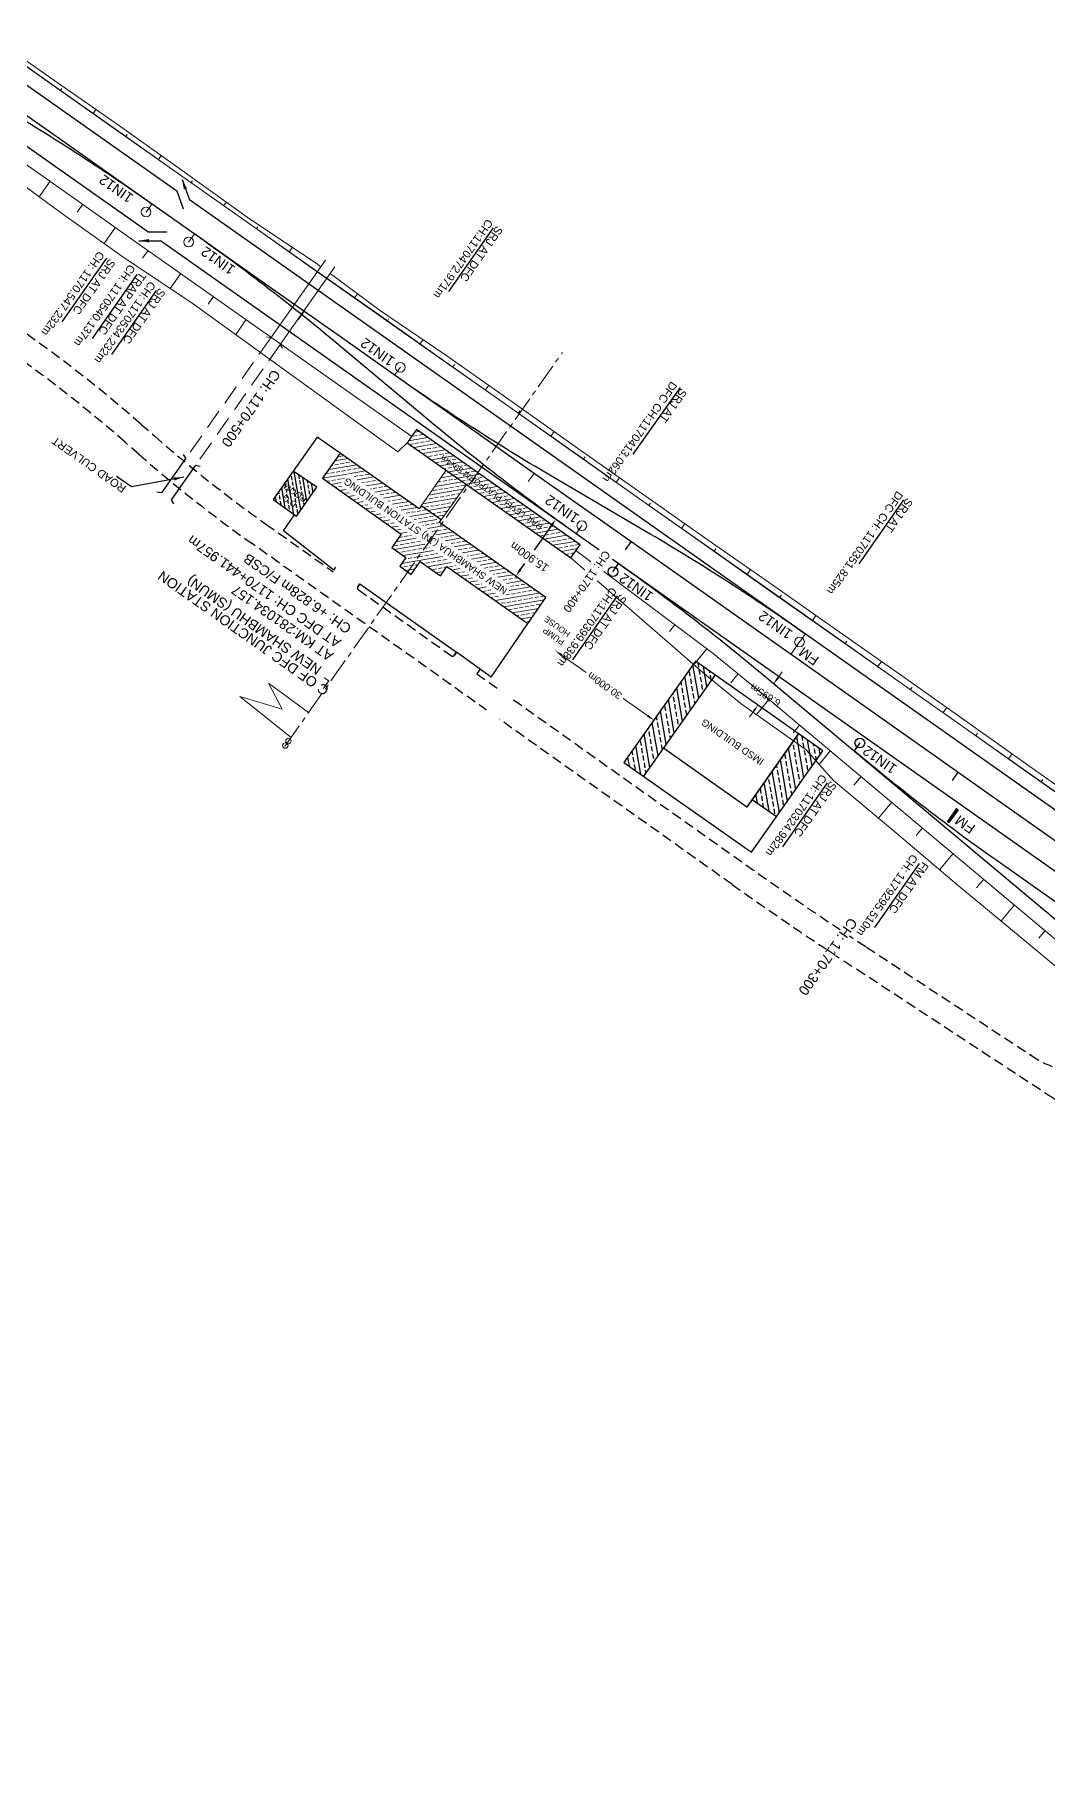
# Model space of a CAD drawing. Header units: metres. Extents: x 658374 to 662614, y 3366768 to 3369818.
# Drawn here: x 660000.7 to 660253.9, y 3368260.2 to 3368694.1 of the extents above; entities that cross this region are included whole.
import ezdxf
from ezdxf.enums import TextEntityAlignment as Align

# ---------------------------------------------------------------- set-up
doc = ezdxf.new("R2010")
doc.units = ezdxf.units.M
doc.header["$MEASUREMENT"] = 0
for name, pattern in [('CENTER', [2, 1.25, -0.25, 0.25, -0.25]), ('DASHED', [0.75, 0.5, -0.25]), ('DASHED2', [0.375, 0.25, -0.125])]:
    doc.linetypes.add(name, pattern=pattern)
doc.layers.get('Defpoints').update_dxf_attribs({"lineweight": 0})
for name, color, linetype in [('05 02 2020 (PRO)', 7, 'Continuous'), ('05 02 2020 (PRO)CYAN', 7, 'Continuous'), ('C-ROAD-CNTR-N', 92, 'Continuous'), ('details$0$05 02 2020 (PRO)', 7, 'Continuous'), ('details$0$05 02 2020 (PRO)CYAN', 7, 'Continuous'), ('DFC STATION BLD . KM.', 7, 'Continuous'), ('PROPOSED DFCC FORMATION LINE', 187, 'Continuous'), ('PROPOSED FORMATION LINE - PLAN', 187, 'Continuous')]:
    doc.layers.add(name, color=color, linetype=linetype)
for name, color, linetype, lineweight in [('BRIDGE DETAILS PLAN', 7, 'Continuous', 0), ('C-ALIG-LABL-DG', 1, 'Continuous', 25), ('DFCC TRACK', 1, 'Continuous', 0), ('EXT', 7, 'Continuous', 25), ('HATCH', 7, 'Continuous', 13), ("NEW SHAMBHU CROSSING STN. SRJ's", 10, 'Continuous', 0), ('Proposed Alignment', 7, 'Continuous', 0), ('PROPOSED DFCC TOE LINE', 239, 'Continuous', 0), ('PROPOSED DFCC TOE SLOPES', 239, 'Continuous', 0), ('PROPOSED DFCC TRACK', 1, 'Continuous', 0), ('RLY BOUNDARY', 32, 'CENTER', 0), ("SHAMBU STN. SRJ's", 7, 'Continuous', 13)]:
    doc.layers.add(name, color=color, linetype=linetype, lineweight=lineweight)
doc.styles.add('ARIAL', font='arial.ttf')
doc.styles.add('details$0$PDF Arial', font='arial.ttf')
doc.styles.add('PDF Arial', font='arial.ttf')
doc.styles.get("Standard").update_dxf_attribs({"font": 'arial.ttf'})
doc.styles.add('Style-Arial', font='arial.ttf')
doc.dimstyles.new('DIM', dxfattribs={"dimtxt": 2.5, "dimasz": 2.5, "dimexe": 0.18, "dimexo": 0.0625, "dimgap": 0.09, "dimtad": 0, "dimtih": 1, "dimtoh": 1, "dimdec": 3, "dimzin": 0, "dimdsep": 46, "dimtxsty": 'Standard', "dimcen": 0.09, "dimadec": 0, "dimazin": 0, "dimtfac": 1, "dimtdec": 3, "dimtofl": 0, "dimtmove": 0, "dimatfit": 3, "dimfxl": 1, "dimtolj": 1, "dimtzin": 0, "dimarcsym": 0})
doc.dimstyles.new('ISO-25', dxfattribs={"dimtxt": 2.5, "dimasz": 2.5, "dimexe": 1.25, "dimexo": 0.625, "dimtad": 1, "dimtxsty": 'Standard', "dimcen": 2.5, "dimadec": 0, "dimazin": 0, "dimtfac": 1, "dimtmove": 0, "dimatfit": 3, "dimfxl": 1, "dimarcsym": 0})
doc.dimstyles.get("Standard").update_dxf_attribs({"dimtxt": 2.5, "dimasz": 2.5, "dimexe": 0.18, "dimexo": 0.0625, "dimgap": 0.09, "dimtad": 0, "dimtih": 1, "dimtoh": 1, "dimdec": 3, "dimzin": 0, "dimdsep": 46, "dimtxsty": 'Standard', "dimcen": 0.09, "dimclrd": 1, "dimclre": 1, "dimclrt": 1, "dimadec": 0, "dimazin": 0, "dimtfac": 1, "dimtdec": 3, "dimtofl": 0, "dimtmove": 0, "dimatfit": 3, "dimfxl": 1, "dimtolj": 1, "dimtzin": 0, "dimarcsym": 0})
pattern_1 = [(279.818733, (0, 0), (2.4633804885, 0.4263291791), []), (279.818733, (-1.0185, -1.4449), (2.4633804885, 0.4263291791), [1.25, -0.625])]

# ---------------------------------------------------------------- blocks, each defined once
blk = doc.blocks.new('*D33')
at = {"layer": 'Defpoints', "color": 0, "linetype": 'ByBlock', "ltscale": 0.5, "transparency": 16777216}
for p in [(660131.01, 3368572.94), (660131.01, 3368572.94), (660120.98, 3368558.71)]:
    blk.add_point(p, dxfattribs=at)
at = {"layer": 'RLY BOUNDARY', "color": 0, "linetype": 'ByBlock', "lineweight": -2, "ltscale": 0.5, "transparency": 16777216}
for p, q in [((660131.06, 3368572.9), (660131.15, 3368572.83)), ((660129.85, 3368571.3), (660125.56, 3368565.21)), ((660121.03, 3368558.68), (660121.13, 3368558.61)), ((660122.13, 3368560.35), (660123.23, 3368561.91))]:
    blk.add_line(p, q, dxfattribs=at)
at = {"layer": 'RLY BOUNDARY', "color": 0, "linetype": 'ByBlock', "ltscale": 0.5, "transparency": 16777216}
for points in [[(660129.58, 3368571.49), (660130.13, 3368571.11), (660131.01, 3368572.94)], [(660121.86, 3368560.54), (660122.41, 3368560.16), (660120.98, 3368558.71)]]:
    blk.add_solid(points, dxfattribs=at)
at = {"layer": 'RLY BOUNDARY', "color": 0, "linetype": 'ByBlock', "ltscale": 0.5, "transparency": 16777216, "insert": (660124.4, 3368563.56), "char_height": 2, "attachment_point": 5, "rotation": 145}
blk.add_mtext('\\A1;15.900m', dxfattribs=at)
blk = doc.blocks.new('*D34')
at = {"color": 1, "lineweight": -2, "transparency": 16777216}
for p, q in [((660130.98, 3368540.05), (660131.08, 3368540.19)), ((660155.5, 3368522.76), (660155.6, 3368522.91))]:
    blk.add_line(p, q, dxfattribs=at)
at = {"color": 1, "lineweight": 5, "transparency": 16777216}
for p, q in [((660132.45, 3368539.01), (660138.61, 3368534.66)), ((660154.03, 3368523.8), (660147.86, 3368528.14))]:
    blk.add_line(p, q, dxfattribs=at)
at = {"color": 1, "transparency": 16777216}
for points in [[(660132.62, 3368539.25), (660132.27, 3368538.76), (660130.98, 3368540.05)], [(660154.2, 3368524.04), (660153.85, 3368523.55), (660155.5, 3368522.76)]]:
    blk.add_solid(points, dxfattribs=at)
at = {"layer": 'Defpoints', "color": 0, "transparency": 16777216}
for p in [(660130.95, 3368540.01), (660155.47, 3368522.72), (660155.5, 3368522.76)]:
    blk.add_point(p, dxfattribs=at)
at = {"color": 1, "transparency": 16777216, "insert": (660143.24, 3368531.4), "char_height": 1.8, "attachment_point": 5, "rotation": 145}
blk.add_mtext('\\A1;30.000m', dxfattribs=at)
blk = doc.blocks.new('*D36')
at = {"color": 1, "lineweight": 5, "transparency": 16777216}
for p, q in [((660186.55, 3368533.33), (660187.61, 3368534.79)), ((660180.47, 3368525.02), (660179.41, 3368523.57))]:
    blk.add_line(p, q, dxfattribs=at)
at = {"color": 1, "lineweight": -2, "transparency": 16777216}
for p, q in [((660185.65, 3368531.76), (660185.34, 3368531.98)), ((660181.69, 3368526.36), (660181.39, 3368526.58))]:
    blk.add_line(p, q, dxfattribs=at)
at = {"color": 1, "transparency": 16777216}
for points in [[(660186.31, 3368533.51), (660186.79, 3368533.16), (660185.49, 3368531.88)], [(660180.23, 3368525.2), (660180.72, 3368524.84), (660181.54, 3368526.47)]]:
    blk.add_solid(points, dxfattribs=at)
at = {"layer": 'Defpoints', "color": 0, "transparency": 16777216}
for p in [(660185.49, 3368531.88), (660185.7, 3368531.73), (660181.75, 3368526.32)]:
    blk.add_point(p, dxfattribs=at)
at = {"color": 1, "transparency": 16777216, "insert": (660183.4, 3368529.03), "char_height": 1.8, "attachment_point": 5, "rotation": 148}
blk.add_mtext('\\A1;6.695m', dxfattribs=at)

msp = doc.modelspace()

# ---------------------------------------------------------------- hatches: boundary and pattern name
h = msp.add_hatch()
h.set_pattern_fill('ANSI33', color=1, scale=7.5, angle=90)
h.set_pattern_definition([(279.818733, (0, 0), (1.8475353664, 0.3197468843), []), (279.818733, (-0.7639, -1.0836), (1.8475353664, 0.3197468843), [0.9375, -0.46875])])
h.paths.add_polyline_path([(660071.3023, 3368581.0164), (660065.3729, 3368585.006), (660060.3719, 3368577.9115), (660066.1677, 3368573.7287)])
h.paths.add_polyline_path([(660069.7625, 3368578.8037), (660063.8213, 3368582.9914), (660060.5848, 3368578.3998), (660066.526, 3368574.212)], flags=25)
h = msp.add_hatch()
h.set_pattern_fill('ANSI33', color=1, scale=10, angle=90)
h.set_pattern_definition(pattern_1)
h.paths.add_polyline_path([(660165.9084, 3368537.4997), (660170.8102, 3368534.0396), (660152.9382, 3368508.7141), (660148.0334, 3368512.1716)])
h = msp.add_hatch()
h.set_pattern_fill('ANSI33', color=1, scale=10, angle=90)
h.set_pattern_definition(pattern_1)
h.paths.add_polyline_path([(660191.6903, 3368519.3251), (660197.7702, 3368515.039), (660186.2132, 3368498.6437), (660180.1251, 3368502.9409)])
at = {"layer": 'details$0$05 02 2020 (PRO)CYAN'}
h = msp.add_hatch(color=1, dxfattribs=at)
h.paths.add_polyline_path([(660229.2777, 3368497.1227), (660231.1629, 3368500.6225), (660231.5516, 3368500.3485)])
h.paths.add_polyline_path([(660228.8891, 3368497.3966), (660229.2777, 3368497.1227), (660231.1629, 3368500.6225)])
at = {"layer": 'HATCH', "ltscale": 0.2}
h = msp.add_hatch(dxfattribs=at)
h.set_pattern_fill('ANSI33', color=1, scale=7.5, angle=-35.181267)
h.paths.add_polyline_path([(660096.1878, 3368595.3721), (660093.8832, 3368592.1027), (660134.7498, 3368563.2945), (660137.0545, 3368566.5638)])
h.paths.add_polyline_path([(660128.418, 3368571.5283), (660102.826, 3368589.7295), (660101.4766, 3368587.8322), (660127.0685, 3368569.6309)], flags=24)
h = msp.add_hatch(dxfattribs=at)
h.set_pattern_fill('ANSI33', color=1, scale=7.5, angle=-35.181267)
h.set_pattern_definition([(9.818732994, (-8.8262, 4.2462), (-0.3197468842, 1.8475353664), []), (9.818732994, (-7.7425, 3.4823), (-0.3197468842, 1.8475353664), [0.9375, -0.46875])])
h.paths.add_polyline_path([(660128.4872, 3368553.282), (660109.7091, 3368566.519), (660106.2036, 3368569.3565), (660102.0392, 3368572.292), (660093.2217, 3368563.6191), (660093.5317, 3368563.3993), (660091.9876, 3368561.2088), (660094.8646, 3368559.1808), (660097.1174, 3368562.3766), (660102.1522, 3368558.8275), (660103.0883, 3368560.1554), (660103.7827, 3368561.1405), (660123.987, 3368546.8982)])
h.paths.add_polyline_path([(660077.1336, 3368589.4812), (660072.7199, 3368583.2198), (660092.3318, 3368569.2125), (660090.0043, 3368565.9007), (660093.2217, 3368563.6191), (660102.0392, 3368572.292), (660097.3265, 3368576.3063), (660096.8315, 3368575.5959)])
h.paths.add_polyline_path([(660119.9855, 3368556.031), (660078.9735, 3368584.4716), (660076.9185, 3368581.5082), (660117.9305, 3368553.0676)])
h = msp.add_hatch(dxfattribs=at)
h.set_pattern_fill('ANSI33', color=1, scale=7.5, angle=-35.181267)
h.set_pattern_definition([(9.818732994, (-5.2029, 3.6617), (-0.3197468842, 1.8475353664), []), (9.818732994, (-4.1192, 2.8978), (-0.3197468842, 1.8475353664), [0.9375, -0.46875])])
h.paths.add_polyline_path([(660108.6637, 3368581.6835), (660103.6243, 3368585.2359), (660097.3401, 3368576.3213), (660102.387, 3368572.7795)])
h = msp.add_hatch(dxfattribs=at)
h.set_pattern_fill('ANSI33', color=1, scale=7.5, angle=-35.181267)
h.paths.add_polyline_path([(660131.9764, 3368550.7869), (660134.2693, 3368549.1706), (660132.9642, 3368547.3193), (660130.6714, 3368548.9356)])

# ---------------------------------------------------------------- linework, layer by layer
at = {"color": 1}
for p, q in [((660071.3023, 3368581.0164), (660065.3732, 3368585.0064)), ((660062.9276, 3368570.0913), (660065.7052, 3368574.0625)), ((660075.5349, 3368560.2738), (660062.9276, 3368570.0913)), ((660075.5349, 3368560.2738), (660076.0551, 3368561.0197)), ((660081.511, 3368556.0762), (660082.0316, 3368556.8226)), ((660082.0242, 3368556.812), (660106.2091, 3368539.7632)), ((660106.2096, 3368539.7639), (660105.6775, 3368539.0097)), ((660114.8565, 3368533.479), (660106.2091, 3368539.7632)), ((660112.115, 3368535.4713), (660111.2989, 3368534.3144)), ((660170.8102, 3368534.0331), (660152.9382, 3368508.7141)), ((660178.8876, 3368501.1877), (660191.6789, 3368519.3089)), ((660180.1202, 3368502.9339), (660186.2082, 3368498.6366))]:
    msp.add_line(p, q, dxfattribs=at)
for points in [[(660077.1336, 3368589.4812), (660071.3477, 3368593.4819), (660065.3732, 3368585.0064)], [(660065.3729, 3368585.006), (660060.3719, 3368577.9115), (660066.1677, 3368573.7287), (660071.3023, 3368581.0164)], [(660114.8565, 3368533.479), (660123.9874, 3368546.898)], [(660191.6789, 3368519.3089), (660178.7614, 3368501.0089), (660157.8927, 3368515.7396)]]:
    msp.add_lwpolyline(points, dxfattribs=at)
for points in [[(660096.1878, 3368595.3721), (660093.8832, 3368592.1027), (660134.7498, 3368563.2945), (660137.0545, 3368566.5638)], [(660124.0738, 3368547.0206), (660128.5534, 3368553.3754), (660109.775, 3368566.6126), (660109.775, 3368566.6126), (660109.775, 3368566.6126), (660106.097, 3368569.2053), (660101.9326, 3368572.1408), (660102.3876, 3368572.7805), (660097.3285, 3368576.3049), (660096.8315, 3368575.5959), (660077.1336, 3368589.4812), (660072.7199, 3368583.2198), (660092.3318, 3368569.2125), (660090.0043, 3368565.9007), (660093.5317, 3368563.3993), (660091.9876, 3368561.2088), (660094.8646, 3368559.1808), (660097.1174, 3368562.3766), (660102.1522, 3368558.8275), (660103.0883, 3368560.1554), (660103.7827, 3368561.1405), (660123.9874, 3368546.898), (660124.0738, 3368547.0206)], [(660130.6714, 3368548.9356), (660132.9642, 3368547.3193), (660134.2693, 3368549.1706), (660131.9764, 3368550.7869)], [(660179.9097, 3368489.7015), (660197.7705, 3368515.0391), (660165.8942, 3368537.5091), (660148.0334, 3368512.1716), (660179.9097, 3368489.7015)]]:
    msp.add_lwpolyline(points, close=True, dxfattribs=at)
at = {"layer": '05 02 2020 (PRO)', "color": 1, "lineweight": 13}
for points in [[(660028.5984, 3368649.7484), (660030.0231, 3368651.7694)], [(660039.2239, 3368642.2585), (660040.6486, 3368644.2795)], [(660092.1429, 3368611.0044), (660090.7182, 3368608.9834)], [(660137.5083, 3368571.378), (660136.0836, 3368569.357)], [(660191.9252, 3368542.29), (660189.7351, 3368539.1832)], [(660191.9309, 3368542.2568), (660193.3556, 3368544.2778)]]:
    msp.add_lwpolyline(points, dxfattribs=at)
for centre in [(660028.5927, 3368649.7816), (660039.2182, 3368642.2917), (660092.1486, 3368610.9712), (660137.514, 3368571.3449), (660191.9252, 3368542.29)]:
    msp.add_circle(centre, 1.2126, dxfattribs=at)
at = {"layer": 'C-ALIG-LABL-DG', "color": 1, "linetype": 'Continuous', "lineweight": 25}
for p, q in [((660068.0558, 3368624.9589), (660066.6154, 3368622.9156)), ((660149.7891, 3368567.3424), (660148.3487, 3368565.2991)), ((660231.5225, 3368509.7259), (660230.0821, 3368507.6825))]:
    msp.add_line(p, q, dxfattribs=at)
at = {"layer": 'C-ROAD-CNTR-N', "color": 1, "linetype": 'Continuous', "lineweight": -3}
for p, q in [((660115.369, 3368645.85), (660104.2101, 3368629.8609)), ((660018.6538, 3368638.2753), (660007.4949, 3368622.2862)), ((660026.2852, 3368634.1651), (660015.1263, 3368618.176)), ((660031.1071, 3368630.1319), (660019.9482, 3368614.1428)), ((660162.096, 3368605.8793), (660150.2569, 3368589.2667)), ((660217.8841, 3368577.8446), (660206.7252, 3368561.8554)), ((660198.8357, 3368507.0635), (660187.6768, 3368491.0743)), ((660221.8474, 3368486.8875), (660210.6885, 3368470.8984))]:
    msp.add_line(p, q, dxfattribs=at)
at = {"layer": 'C-ROAD-CNTR-N', "color": 1, "linetype": 'Continuous', "lineweight": -3, "flags": 128}
for points in [[(661292.9546, 3367746.1983), (660830.1502, 3368079.691, 0.00259303), (660779.4728, 3368115.8109, 0.00000277), (660779.4185, 3368115.8491), (660032.2152, 3368642.5773)], [(660146.6895, 3368561.8806, -0.02078789), (660183.2557, 3368533.7592), (660291.5876, 3368443.0386)], [(660295.8885, 3368449.0585), (660242.1363, 3368486.9502, -0.02078389), (660205.5773, 3368515.0664)]]:
    msp.add_lwpolyline(points, format="xyb", dxfattribs=at)
for points in [[(660145.2843, 3368559.8459), (660146.709, 3368561.8669)], [(660207.0019, 3368517.0874), (660205.5773, 3368515.0664)]]:
    msp.add_lwpolyline(points, dxfattribs=at)
at = {"layer": 'C-ROAD-CNTR-N', "color": 1, "linetype": 'Continuous', "lineweight": -3}
for centre in [(660145.2786, 3368559.879), (660207.0076, 3368517.0543)]:
    msp.add_circle(centre, 1.2126, dxfattribs=at)
at = {"layer": 'details$0$05 02 2020 (PRO)CYAN', "color": 1}
msp.add_lwpolyline([(660228.8891, 3368497.3966), (660229.2777, 3368497.1227), (660231.1629, 3368500.6225), (660228.8891, 3368497.3966)], dxfattribs=at)
msp.add_lwpolyline([(660229.2777, 3368497.1227), (660231.1629, 3368500.6225), (660231.5516, 3368500.3485), (660229.2777, 3368497.1227)], close=True, dxfattribs=at)
at = {"layer": 'DFCC TRACK', "color": 1, "linetype": 'Continuous', "flags": 128}
for points in [[(660097.3285, 3368576.3049), (660103.6243, 3368585.2359)], [(660102.3876, 3368572.7804), (660108.6637, 3368581.6835)]]:
    msp.add_lwpolyline(points, dxfattribs=at)
at = {"layer": 'EXT', "color": 1, "linetype": 'DASHED2', "ltscale": 10}
for points in [[(659223.2918, 3369166.1343), (659475.2569, 3368986.9077, -0.00675633), (659508.0338, 3368962.9195), (659531.8241, 3368945.0096, 0.00598905), (659580.04, 3368909.6084), (659610.3603, 3368887.9007, 0.00640561), (659631.3192, 3368873.2977), (659656.0354, 3368856.543), (659719.5828, 3368812.5501), (659719.5828, 3368812.5501), (659995.5658, 3368621.5008, -0.0285103), (660027.2803, 3368596.7592), (660030.7529, 3368593.7164, 0.02554048), (660058.5556, 3368571.7599), (660075.3485, 3368559.8376)], [(660584.8491, 3368199.121), (660554.2554, 3368220.6392, 0.00130608), (660532.8632, 3368235.602), (660277.5795, 3368413.17, 0.00674537), (660255.2919, 3368428.2306), (660205.3964, 3368460.9753, -0.00915279), (660175.0725, 3368481.6796), (660055.0822, 3368566.8675, -0.02554048), (660026.7988, 3368589.2037), (660023.3261, 3368592.2464, 0.0285103), (659992.1507, 3368616.5675)], [(660082.0316, 3368556.8226), (660081.5062, 3368556.077, 0.4132322), (660081.6255, 3368555.3813), (660104.9375, 3368538.8308, 0.41519561), (660105.6356, 3368538.9504), (660106.2096, 3368539.7639)], [(660111.2615, 3368534.341), (660178.5459, 3368486.572, 0.00915279), (660208.6884, 3368465.9915), (660250.2147, 3368438.6971)]]:
    msp.add_lwpolyline(points, format="xyb", dxfattribs=at)
msp.add_arc((660261.5223, 3368454.7361, 541.7242), 19.6243, 232.689514, 269.155464, dxfattribs=at)
at = {"layer": "NEW SHAMBHU CROSSING STN. SRJ's", "linetype": 'Continuous', "lineweight": 13, "flags": 128}
msp.add_lwpolyline([(660124.1165, 3368582.3812), (660125.5584, 3368584.4234)], dxfattribs=at)
at = {"layer": "NEW SHAMBHU CROSSING STN. SRJ's", "lineweight": 15}
msp.add_lwpolyline([(660064.819, 3368518.4375), (660052.0058, 3368528.6466), (660062.6076, 3368525.5015), (660059.163, 3368531.9781), (660069.2039, 3368524.6284)], dxfattribs=at)
at = {"layer": "NEW SHAMBHU CROSSING STN. SRJ's"}
for centre in [(660063.3905, 3368516.3949, -25.7288), (660063.397, 3368516.3903), (660064.179, 3368517.535, -25.7288), (660064.1855, 3368517.5304)]:
    msp.add_circle(centre, 0.6717, dxfattribs=at)
at = {"layer": 'Proposed Alignment', "color": 1, "lineweight": -3, "flags": 128}
for points in [[(660029.0506, 3368644.8081), (658934.4532, 3369416.4258)], [(660036.2532, 3368655.0456), (660037.8696, 3368650.5865)], [(660029.0365, 3368644.8082), (660033.7794, 3368644.7843)]]:
    msp.add_lwpolyline(points, dxfattribs=at)
at = {"layer": 'Proposed Alignment', "color": 1, "lineweight": -3}
for points in [[(660036.2635, 3368655.0172), (659128.1015, 3369295.2104)], [(660786.6736, 3368126.0284), (660039.428, 3368652.7864)]]:
    msp.add_lwpolyline(points, dxfattribs=at)
at = {"layer": 'Proposed Alignment', "color": 1, "lineweight": -3, "flags": 128}
for points in [[(660030.0231, 3368651.7694, 0.02078913), (659991.246, 3368676.7593), (659966.1612, 3368691.487, -0.02078789), (659927.3864, 3368716.4753, -0.02078789)], [(661249.6746, 3367777.3855), (660830.1502, 3368079.691, 0.0025958), (660779.4185, 3368115.8491), (660032.2152, 3368642.5773)], [(660136.0836, 3368569.357, -0.02078913), (660099.5155, 3368597.4805), (660077.2142, 3368616.1567, 0.02078789), (660040.6483, 3368644.2786, 0.02078789)], [(660193.3556, 3368544.2778, 0.02078913), (660154.5785, 3368569.2677), (660129.4937, 3368583.9954, -0.02078789), (660090.7189, 3368608.9837, -0.02078789)]]:
    msp.add_lwpolyline(points, format="xyb", dxfattribs=at)
at = {"layer": 'PROPOSED DFCC FORMATION LINE', "lineweight": 0, "flags": 128}
for points in [[(660094.9915, 3368593.675), (660074.99, 3368607.7747), (660058.6433, 3368619.298), (660042.2967, 3368630.8213), (660025.95, 3368642.3446), (660009.6033, 3368653.8679), (659993.2567, 3368665.3912), (659976.91, 3368676.9145), (659960.5633, 3368688.4378), (659944.2167, 3368699.9611), (659927.87, 3368711.4844), (659914.5409, 3368720.8805)], [(660266.3554, 3368497.4059), (660250.0088, 3368508.9292), (660233.6621, 3368520.4525), (660217.3154, 3368531.9758), (660200.9688, 3368543.4991), (660184.6221, 3368555.0224), (660168.2754, 3368566.5457), (660151.9288, 3368578.069), (660135.5821, 3368589.5923), (660119.2354, 3368601.1156), (660102.8888, 3368612.6389), (660086.5421, 3368624.1622), (660070.1954, 3368635.6855), (660053.8488, 3368647.2088), (660037.5021, 3368658.7321), (660021.1554, 3368670.2554), (660004.8088, 3368681.7787), (659988.4621, 3368693.302)], [(660266.3842, 3368497.4468), (660250.0376, 3368508.9701), (660233.6909, 3368520.4934), (660217.3442, 3368532.0167), (660200.9976, 3368543.54), (660184.6509, 3368555.0633), (660168.3042, 3368566.5866), (660151.9576, 3368578.1099), (660135.6109, 3368589.6332), (660119.2642, 3368601.1565), (660102.9176, 3368612.6798), (660086.5709, 3368624.2031), (660070.2242, 3368635.7264), (660053.8776, 3368647.2497), (660037.5309, 3368658.773), (660021.1842, 3368670.2963), (660004.8376, 3368681.8196), (659988.4909, 3368693.3429)]]:
    msp.add_lwpolyline(points, dxfattribs=at)
at = {"layer": 'PROPOSED DFCC TOE LINE', "lineweight": 0, "flags": 128}
for points in [[(659738.3467, 3368870.86), (659743.8267, 3368866.9525), (659760.1107, 3368855.3403), (659776.4352, 3368843.7855), (659792.7351, 3368832.1959), (659809.1071, 3368820.7086), (659825.5516, 3368809.3239), (659841.9213, 3368797.8334), (659858.3129, 3368786.3738), (659874.6783, 3368774.877), (659891.0542, 3368763.3953), (659907.4172, 3368751.8951), (659923.7727, 3368740.3844), (659940.094, 3368728.8251), (659956.4253, 3368717.2799), (659972.7776, 3368705.7646), (659989.1311, 3368694.251), (660005.5091, 3368682.7722), (660021.9132, 3368671.3303), (660038.1818, 3368659.6963), (660054.4529, 3368648.0659), (660071.0982, 3368636.9662), (660072.2881, 3368636.0889)], [(660091.4854, 3368589.8028), (660039.7886, 3368627.2634), (660023.1394, 3368638.3575), (660006.8295, 3368649.9331), (659997.0481, 3368657.1106), (659986.9505, 3368664.4245), (659974.3812, 3368673.3272), (659958.0998, 3368684.943), (659941.7556, 3368696.4699), (659925.4244, 3368708.0151), (659912.0597, 3368717.4324)], [(660074.5986, 3368634.3853), (660087.1993, 3368625.0945), (660103.7266, 3368613.8275), (660120.0897, 3368602.3274), (660136.4112, 3368590.7685), (660152.7283, 3368579.2032), (660169.1325, 3368567.7615), (660185.5291, 3368556.3091), (660201.8778, 3368544.7886), (660218.2413, 3368533.2893), (660234.5686, 3368521.7385), (660250.8959, 3368510.1876), (660267.2419, 3368498.6634), (660283.598, 3368487.1535), (660299.9584, 3368475.6497), (660316.281, 3368464.0923), (660332.5821, 3368452.5043), (660348.9456, 3368441.0048), (660365.3395, 3368429.5486), (660381.7734, 3368418.149), (660398.2211, 3368406.7691), (660414.7971, 3368395.5711), (660419.4465, 3368392.1078)], [(660091.4854, 3368589.8028), (660093.8832, 3368592.1027)], [(660221.7754, 3368489.7497), (660215.735, 3368494.8492), (660200.3899, 3368507.6768), (660193.5945, 3368515.3274), (660177.3122, 3368526.8444), (660167.7651, 3368534.6813), (660134.7498, 3368563.2945)]]:
    msp.add_lwpolyline(points, dxfattribs=at)
at = {"layer": 'PROPOSED DFCC TOE LINE', "lineweight": 0}
msp.add_lwpolyline([(660391.1595, 3368351.8209), (660369.9298, 3368366.1129), (660354.3636, 3368378.6736), (660338.9506, 3368391.4188), (660323.0496, 3368403.576), (660314.4809, 3368410.7971), (660302.1805, 3368421.1476), (660292.4412, 3368429.3286), (660277.3122, 3368442.4161), (660262.4272, 3368455.7975), (660247.0719, 3368468.6123), (660231.6523, 3368481.3496), (660221.7754, 3368489.7497)], dxfattribs=at)
at = {"layer": 'PROPOSED DFCC TOE SLOPES', "linetype": 'Continuous', "lineweight": 0, "flags": 128}
for points in [[(660007.1597, 3368680.1827), (660007.4995, 3368680.6647)], [(660015.333, 3368674.421), (660016.0414, 3368675.4259)], [(660023.5064, 3368668.6594), (660023.8653, 3368669.1685)], [(660031.6797, 3368662.8977), (660032.3585, 3368663.8606)], [(660004.5831, 3368657.468), (660001.8482, 3368653.5883)], [(660039.853, 3368657.1361), (660040.1731, 3368657.5901)], [(660012.7565, 3368651.7063), (660011.3516, 3368649.7135)], [(660048.0264, 3368651.3744), (660048.6287, 3368652.2289)], [(660020.9298, 3368645.9447), (660018.1018, 3368641.9329)], [(660056.1997, 3368645.6128), (660056.5086, 3368646.0509)], [(660029.1031, 3368640.183), (660027.7123, 3368638.2101)], [(660064.373, 3368639.8511), (660065.1401, 3368640.9393)], [(660037.2765, 3368634.4214), (660034.6461, 3368630.6901)], [(660045.4498, 3368628.6597), (660044.0678, 3368626.6993)], [(660080.7197, 3368628.3278), (660081.436, 3368629.3439)], [(660053.6231, 3368622.8981), (660050.9825, 3368619.1521)], [(660088.893, 3368622.5661), (660089.22, 3368623.0301)], [(660097.0664, 3368616.8045), (660097.8107, 3368617.8605)], [(660105.2397, 3368611.0428), (660105.6454, 3368611.6184)], [(660113.413, 3368605.2812), (660114.2326, 3368606.4438)], [(660121.5864, 3368599.5195), (660121.9973, 3368600.1025)], [(660129.7597, 3368593.7579), (660130.569, 3368594.906)], [(660137.933, 3368587.9962), (660138.3311, 3368588.5609)], [(660146.1064, 3368582.2346), (660146.8877, 3368583.3429)], [(660154.2797, 3368576.4729), (660154.6691, 3368577.0254)], [(660162.453, 3368570.7113), (660163.2607, 3368571.857)], [(660170.6264, 3368564.9496), (660171.044, 3368565.5421)], [(660178.7997, 3368559.188), (660179.66, 3368560.4084)], [(660186.973, 3368553.4263), (660187.4123, 3368554.0494)], [(660160.7879, 3368546.5615), (660159.3905, 3368544.8777)], [(660195.1464, 3368547.6647), (660196.0259, 3368548.9123)], [(660203.3197, 3368541.903), (660203.761, 3368542.5291)], [(660168.7987, 3368540.5556), (660165.7772, 3368536.9147)], [(660211.493, 3368536.1414), (660212.3841, 3368537.4054)], [(660176.5959, 3368534.2923), (660174.7809, 3368532.1053)], [(660219.6664, 3368530.3797), (660220.1135, 3368531.0141)], [(660184.2918, 3368527.9069), (660181.1546, 3368524.1266)], [(660227.8397, 3368524.6181), (660228.7244, 3368525.873)], [(660191.9526, 3368521.4792), (660190.38, 3368519.5843)], [(660236.013, 3368518.8564), (660236.4505, 3368519.477)], [(660199.6697, 3368515.1194), (660196.8245, 3368511.6909)], [(660244.1864, 3368513.0948), (660245.0516, 3368514.3222)], [(660207.3305, 3368508.6917), (660205.4804, 3368506.4624)], [(660252.3597, 3368507.3331), (660252.7888, 3368507.9418)], [(660214.9913, 3368502.264), (660211.6403, 3368498.2261)], [(660222.6521, 3368495.8363), (660221.0795, 3368493.9413)], [(660230.3387, 3368489.4397), (660226.9463, 3368485.352)], [(660237.9995, 3368483.012), (660236.1493, 3368480.7827)], [(660245.6602, 3368476.5843), (660242.3093, 3368472.5465)], [(660253.321, 3368470.1566), (660251.7484, 3368468.2617)]]:
    msp.add_lwpolyline(points, dxfattribs=at)
at = {"layer": 'PROPOSED DFCC TRACK', "linetype": 'DASHED', "lineweight": 0, "ltscale": 10}
for p, q in [((660059.774, 3368618.3439, 270.544), (660038.5265, 3368588.2029)), ((660062.116, 3368616.6849, 270.519), (660040.9713, 3368586.4741, 0.0443))]:
    msp.add_line(p, q, dxfattribs=at)
at = {"layer": 'PROPOSED DFCC TRACK', "linetype": 'Continuous', "lineweight": 30}
for p, q in [((660038.5269, 3368588.2022), (660037.9633, 3368589.1825)), ((660038.5264, 3368588.2026), (660032.4185, 3368579.5369)), ((660040.9713, 3368586.4741, 0.0443), (660034.8659, 3368577.8117, 0.0443)), ((660040.9742, 3368586.477), (660042.0869, 3368586.2761)), ((660032.4184, 3368579.5369), (660031.3058, 3368579.7383)), ((660034.8658, 3368577.8117), (660035.4289, 3368576.8313))]:
    msp.add_line(p, q, dxfattribs=at)
at = {"layer": 'PROPOSED DFCC TRACK', "linetype": 'Continuous', "const_width": 0.05, "flags": 128}
for points, elevation in [([(660073.4239, 3368637.6994), (660059.774, 3368618.3439), (660058.6614, 3368618.5453)], 270.544), ([(660075.7659, 3368636.0404), (660062.116, 3368616.6849), (660062.6791, 3368615.7045)], 270.519)]:
    msp.add_lwpolyline(points, dxfattribs=dict(at, elevation=elevation))
at = {"layer": 'PROPOSED DFCC TRACK', "linetype": 'Continuous', "flags": 128}
for points, elevation in [([(660073.4239, 3368637.6994), (660059.774, 3368618.3439), (660058.6614, 3368618.5453)], 270.544), ([(660075.7659, 3368636.0404), (660062.116, 3368616.6849), (660062.6791, 3368615.7045)], 270.519)]:
    msp.add_lwpolyline(points, dxfattribs=dict(at, elevation=elevation))
at = {"layer": 'PROPOSED DFCC TRACK', "lineweight": 30}
msp.add_rational_spline([(662189.3755, 3367130.3232), (662122.6122, 3367172.3074), (662055.8489, 3367214.2917), (662053.7326, 3367215.6226), (662051.6163, 3367216.9535), (662049.5003, 3367218.2848), (662047.3842, 3367219.6161), (662045.2687, 3367220.9482), (662043.1531, 3367222.2802), (662041.0383, 3367223.6134), (662038.9234, 3367224.9466), (662036.8095, 3367226.2813), (662034.6956, 3367227.616), (662032.5829, 3367228.9525), (662030.4702, 3367230.2891), (662028.3589, 3367231.628), (662026.2476, 3367232.9668), (662024.138, 3367234.3083), (662022.0284, 3367235.6498), (661945.8186, 3367284.1844), (661872.2145, 3367336.5865), (661870.1789, 3367338.0378), (661868.1433, 3367339.4892), (661866.1095, 3367340.943), (661864.0757, 3367342.3969), (661862.0435, 3367343.853), (661860.0113, 3367345.309), (661857.9804, 3367346.7669), (661855.9495, 3367348.2247), (661853.9196, 3367349.684), (661851.8897, 3367351.1434), (661849.8606, 3367352.6038), (661847.8316, 3367354.0642), (661845.803, 3367355.5253), (661843.7744, 3367356.9864), (661841.7461, 3367358.4479), (661839.7178, 3367359.9094), (661344.8608, 3367716.4989), (660850.0038, 3368073.0883), (660847.9755, 3368074.5498), (660845.9472, 3368076.0114), (660843.9187, 3368077.4727), (660841.8903, 3368078.934), (660839.8615, 3368080.3948), (660837.8328, 3368081.8557), (660835.8036, 3368083.316), (660833.7744, 3368084.7762), (660831.7446, 3368086.2356), (660829.7148, 3368087.695), (660827.6842, 3368089.1533), (660825.6536, 3368090.6117), (660823.6222, 3368092.0687), (660821.5907, 3368093.5258), (660819.5581, 3368094.9814), (660817.5256, 3368096.437), (660808.4584, 3368102.9249), (660799.3672, 3368109.3791), (660797.3281, 3368110.8255), (660795.289, 3368112.2719), (660793.2488, 3368113.7168), (660791.2087, 3368115.1617), (660789.1676, 3368116.6054), (660787.1266, 3368118.049), (660785.0848, 3368119.4916), (660783.043, 3368120.9341), (660781.0006, 3368122.3759), (660778.9582, 3368123.8176), (660776.9153, 3368125.2587), (660774.8725, 3368126.6997), (660772.8293, 3368128.1404), (660770.7862, 3368129.5811), (660768.7429, 3368131.0215), (660766.6995, 3368132.462), (659684.5244, 3368895.3228), (658602.3493, 3369658.1836)], [1, 1, 1, 1, 1, 1, 1, 1, 1, 1, 1, 1, 1, 1, 1, 1, 1, 1, 1, 0.99966696057, 1, 1, 1, 1, 1, 1, 1, 1, 1, 1, 1, 1, 1, 1, 1, 1, 1, 1, 1, 1, 1, 1, 1, 1, 1, 1, 1, 1, 1, 1, 1, 1, 1, 1, 1, 0.999998273534, 1, 1, 1, 1, 1, 1, 1, 1, 1, 1, 1, 1, 1, 1, 1, 1, 1, 1, 1], degree=2, knots=[0, 0, 0, 1, 1, 2, 2, 3, 3, 4, 4, 5, 5, 6, 6, 7, 7, 8, 8, 9, 9, 9.05161844, 9.05161844, 10.05161844, 10.05161844, 11.05161844, 11.05161844, 12.05161844, 12.05161844, 13.05161844, 13.05161844, 14.05161844, 14.05161844, 15.05161844, 15.05161844, 16.05161844, 16.05161844, 17.05161844, 17.05161844, 18.05161844, 18.05161844, 19.05161844, 19.05161844, 20.05161844, 20.05161844, 21.05161844, 21.05161844, 22.05161844, 22.05161844, 23.05161844, 23.05161844, 24.05161844, 24.05161844, 25.05161844, 25.05161844, 26.05161844, 26.05161844, 26.05533485, 26.05533485, 27.05533485, 27.05533485, 28.05533485, 28.05533485, 29.05533485, 29.05533485, 30.05533485, 30.05533485, 31.05533485, 31.05533485, 32.05533485, 32.05533485, 33.05533485, 33.05533485, 34.05533485, 34.05533485, 35.05533485, 35.05533485, 35.05533485], dxfattribs=at)
at = {"layer": 'PROPOSED FORMATION LINE - PLAN', "lineweight": 0, "flags": 128}
for points in [[(660203.2093, 3368512.093), (660180.8339, 3368530.8309), (660170.3691, 3368539.3783), (660136.0357, 3368565.1186)], [(660289.1938, 3368440.1113), (660203.2093, 3368512.093)]]:
    msp.add_lwpolyline(points, dxfattribs=at)
at = {"layer": "SHAMBU STN. SRJ's", "color": 1, "linetype": 'CENTER', "ltscale": 5}
msp.add_lwpolyline([(660063.2586, 3368516.1938), (660132.6612, 3368614.6556)], dxfattribs=at)

# ---------------------------------------------------------------- texts
at = {"color": 1, "insert": (660066.7162, 3368574.9912), "char_height": 1.5, "attachment_point": 1, "rotation": 144.82122, "style": 'details$0$PDF Arial'}
msp.add_mtext_dynamic_manual_height_columns('\\pxqc;D.G ROOM', width=6.688111, gutter_width=1.25, heights=[0], dxfattribs=at)
at = {"layer": '05 02 2020 (PRO)', "color": 1, "lineweight": 13, "style": 'details$0$PDF Arial'}
msp.add_text('1IN12', height=2.50706, rotation=144.82122, dxfattribs=at).set_placement((660137.0985, 3368573.8349))
at = {"layer": '05 02 2020 (PRO)CYAN', "color": 1, "style": 'PDF Arial'}
msp.add_text('FM', height=2.50706, rotation=144.82122, dxfattribs=at).set_placement((660197.0438, 3368538.282))
at = {"layer": 'BRIDGE DETAILS PLAN', "color": 10, "style": 'ARIAL'}
msp.add_text('ROAD CULVERT', height=2, rotation=144.612954, dxfattribs=at).set_placement((660023.7913, 3368581.0761))
at = {"layer": 'C-ROAD-CNTR-N', "color": 1, "linetype": 'Continuous', "lineweight": -3, "style": 'details$0$PDF Arial'}
for p in [(660155.6289, 3368554.2792), (660216.5035, 3368511.1664)]:
    msp.add_text('1IN12', height=2.50706, rotation=144.82122, dxfattribs=at).set_placement(p)
at = {"layer": 'C-ROAD-CNTR-N', "color": 1, "linetype": 'Continuous', "lineweight": -3, "char_height": 2, "width": 66.273295, "attachment_point": 4, "rotation": 234.818733, "line_spacing_factor": 0.648, "style": 'ARIAL'}
for s, insert in [('\\pxsm0.9;SRJ AT DFC\\PCH:1170399.938m  ', (660146.8286, 3368554.7292)), ('\\pxsm0.9;SRJ AT DFC \\PCH: 1170324.982m  ', (660199.3044, 3368507.9862))]:
    msp.add_mtext(s, dxfattribs=dict(at, insert=insert))
at = {"layer": 'details$0$05 02 2020 (PRO)', "color": 1, "style": 'details$0$PDF Arial'}
for p in [(660025.642, 3368653.9019), (660051.1234, 3368635.9442), (660090.9815, 3368613.0862), (660190.438, 3368544.8432)]:
    msp.add_text('1IN12', height=2.50706, rotation=144.82122, dxfattribs=at).set_placement(p)
at = {"layer": 'details$0$05 02 2020 (PRO)CYAN', "color": 1, "style": 'details$0$PDF Arial'}
msp.add_text('FM', height=2.50706, rotation=144.82122, dxfattribs=at).set_placement((660236.088, 3368496.2201))
at = {"layer": 'details$0$05 02 2020 (PRO)CYAN', "color": 1, "insert": (660132.5026, 3368541.3639), "char_height": 1.5, "attachment_point": 1, "rotation": 144.82122, "style": 'details$0$PDF Arial'}
msp.add_mtext_dynamic_manual_height_columns('PUMP HOUSE', width=6.688111, gutter_width=1.25, heights=[0], dxfattribs=at)
at = {"layer": 'DFC STATION BLD . KM.', "color": 1, "char_height": 2.5, "attachment_point": 7, "rotation": 144.818733, "line_spacing_factor": 0.6, "style": 'ARIAL'}
for s, insert in [('AT DFC CH: 1170+441.957m', (660077.6241, 3368542.7351)), ('CH: +6.828m F/CSB', (660080.1853, 3368546.2212)), ('C OF DFC JUNCTION STATION', (660074.585, 3368530.7653)), ('NEW SHAMBHU (SMUN)', (660073.1423, 3368536.5247)), ('L', (660074.688, 3368532.4086))]:
    msp.add_mtext(s, dxfattribs=dict(at, insert=insert))
at = {"layer": 'DFC STATION BLD . KM.', "insert": (660075.7035, 3368539.3978), "char_height": 2.5, "attachment_point": 7, "rotation": 144.818733, "line_spacing_factor": 0.6, "style": 'ARIAL'}
msp.add_mtext('AT KM:281034.157', dxfattribs=at)
at = {"layer": 'HATCH', "color": 1, "ltscale": 0.2}
msp.add_text('RAIL LEVEL PLATFORM 50x4m', height=1.5, rotation=144.579176, dxfattribs=at).set_placement((660114.9476, 3368579.6806), align=Align.MIDDLE_CENTER)
at = {"layer": "NEW SHAMBHU CROSSING STN. SRJ's", "color": 6, "linetype": 'Continuous', "lineweight": 13, "char_height": 2, "attachment_point": 4, "rotation": 234.818733, "line_spacing_factor": 0.648, "style": 'ARIAL'}
for s, insert, width in [('\\pxsm0.9;{\\C256;SRJ AT DFC \\PCH:1170472.971m }', (660115.8378, 3368646.7727), 64.330935), ('\\pxsm1;{\\C256;SRJ AT DFC \\PCH: 1170.547.232m }', (660018.8632, 3368638.6417), 66.273295), ('\\pxsm0.9;{\\C256;SRJ AT \\PDFC CH: 1170351.825m }', (660218.3529, 3368578.7673), 66.273295)]:
    msp.add_mtext(s, dxfattribs=dict(at, insert=insert, width=width))
at = {"layer": "NEW SHAMBHU CROSSING STN. SRJ's", "linetype": 'Continuous', "lineweight": 13, "char_height": 2, "attachment_point": 4, "rotation": 234.818733, "line_spacing_factor": 0.648, "style": 'ARIAL'}
for s, insert, width in [('\\pxsm1;TRAP AT DFC \\PCH: 1170540.137m ', (660026.5662, 3368635.3448), 62.388574), ('\\pxsm0.9;SRJ AT DFC \\PCH: 1170534.232m ', (660031.526, 3368631.2144), 62.388574), ('\\pxsm0.9;SRJ AT \\PDFC CH:1170413.062m  ', (660161.8846, 3368606.1785), 64.330935)]:
    msp.add_mtext(s, dxfattribs=dict(at, insert=insert, width=width))
at = {"layer": "NEW SHAMBHU CROSSING STN. SRJ's", "color": 1, "linetype": 'Continuous', "lineweight": 13, "attachment_point": 4}
for s, insert, char_height, width, rotation, line_spacing_factor, style in [('\\pxsm1,qc;NEW SHAMBHUA (JN) STATION BUILDING', (660126.4241, 3368549.6744), 1.75, 67.768231, 145.259868, 0.6, 'Style-Arial'), ('IMSD BUILDING', (660182.7117, 3368512.063, -12.0187), 1.75, 28.999925, 145.259868, 0.6, 'Style-Arial'), ('\\pxsm1;FM AT DFC\\PCH: 1179295.510m ', (660222.1782, 3368487.9075), 2, 60.260334, 234.818733, 0.648, 'ARIAL')]:
    msp.add_mtext(s, dxfattribs=dict(at, insert=insert, char_height=char_height, width=width, rotation=rotation, line_spacing_factor=line_spacing_factor, style=style))

# ---------------------------------------------------------------- dimensions: what is measured, and where the dimension line sits
at = {"color": 1}
dim = msp.add_aligned_dim(p1=(660130.9473, 3368540.0051), p2=(660155.4673, 3368522.7201), distance=0.0507, dimstyle='Standard', override={"dimtxt": 1.8, "dimasz": 1.8, "dimgap": 0.9, "dimpost": 'm', "dimfxlon": 1, "dimlwd": 5}, dxfattribs=at)
dim.commit()
dim.dimension.update_dxf_attribs({"geometry": '*D34', "text_midpoint": (660143.2365, 3368531.404), "text_rotation": 145})
dim = msp.add_linear_dim(base=(660185.4863, 3368531.8788), p1=(660181.7454, 3368526.3207), p2=(660185.6956, 3368531.7258), angle=53.839238, dimstyle='Standard', override={"dimtxt": 1.8, "dimasz": 1.8, "dimgap": 0.9, "dimpost": 'm', "dimfxlon": 1, "dimlwd": 5}, dxfattribs=at)
dim.commit()
dim.dimension.update_dxf_attribs({"geometry": '*D36', "text_midpoint": (660183.4048, 3368529.0306), "dimtype": 129, "text_rotation": 148})
at = {"layer": 'RLY BOUNDARY', "color": 1, "linetype": 'ByBlock', "ltscale": 0.5}
dim = msp.add_linear_dim(base=(660131.0067, 3368572.9351), p1=(660120.9812, 3368558.7132), p2=(660131.0067, 3368572.9351), angle=54.818793, text='15.900m', dimstyle='DIM', override={"dimtxt": 2, "dimasz": 2, "dimgap": 1, "dimpost": ' m'}, dxfattribs=at)
dim.commit()
dim.dimension.update_dxf_attribs({"geometry": '*D33', "text_midpoint": (660124.3972, 3368563.559), "dimtype": 129, "text_rotation": 145})

# ---------------------------------------------------------------- leaders
at = {"layer": 'BRIDGE DETAILS PLAN', "color": 10}
msp.add_leader([(660037.9947, 3368583.5077), (660024.9512, 3368581.061), (660021.2129, 3368583.6917)], dimstyle='ISO-25', override={"dimtxt": 0.5, "dimtad": 0}, dxfattribs=at)
at = {"layer": 'Proposed Alignment', "color": 1, "lineweight": -3}
for points in [[(660037.5739, 3368657.9058), (660039.4226, 3368652.8015)], [(660026.7865, 3368642.603), (660032.2152, 3368642.5773)]]:
    msp.add_leader(points, dimstyle='Standard', override={"dimgap": 0.09, "dimtad": 0, "dimaunit": 1, "dimadec": 4}, dxfattribs=at)

# ---------------------------------------------------------------- next in the draw order: texts
at = {"layer": 'C-ALIG-LABL-DG', "color": 1, "linetype": 'Continuous', "lineweight": 25, "char_height": 2.5, "width": 22.502814, "attachment_point": 4, "rotation": 234.818733, "style": 'ARIAL', "bg_fill": 3, "box_fill_scale": 1.04, "bg_fill_color": 256, "bg_fill_true_color": 13158600, "bg_fill_transparency": 0}
for s, insert in [('CH: 1170+500', (660061.3375, 3368609.9186)), ('CH: 1170+300', (660205.5374, 3368472.8641))]:
    msp.add_mtext(s, dxfattribs=dict(at, insert=insert))
at = {"layer": 'C-ROAD-CNTR-N', "color": 1, "linetype": 'Continuous', "lineweight": -3, "insert": (660143.9545, 3368564.7998), "char_height": 2, "width": 66.273295, "attachment_point": 4, "rotation": 234.818733, "line_spacing_factor": 0.648, "style": 'ARIAL', "bg_fill": 2}
msp.add_mtext('CH: 1170+400', dxfattribs=at)

# ---------------------------------------------------------------- next in the draw order: linework, layer by layer
at = {"layer": 'C-ROAD-CNTR-N', "color": 1, "linetype": 'Continuous', "lineweight": -3}
msp.add_line((660146.3598, 3368553.8065), (660135.2009, 3368537.8174), dxfattribs=at)

doc.saveas('drawing.dxf')
